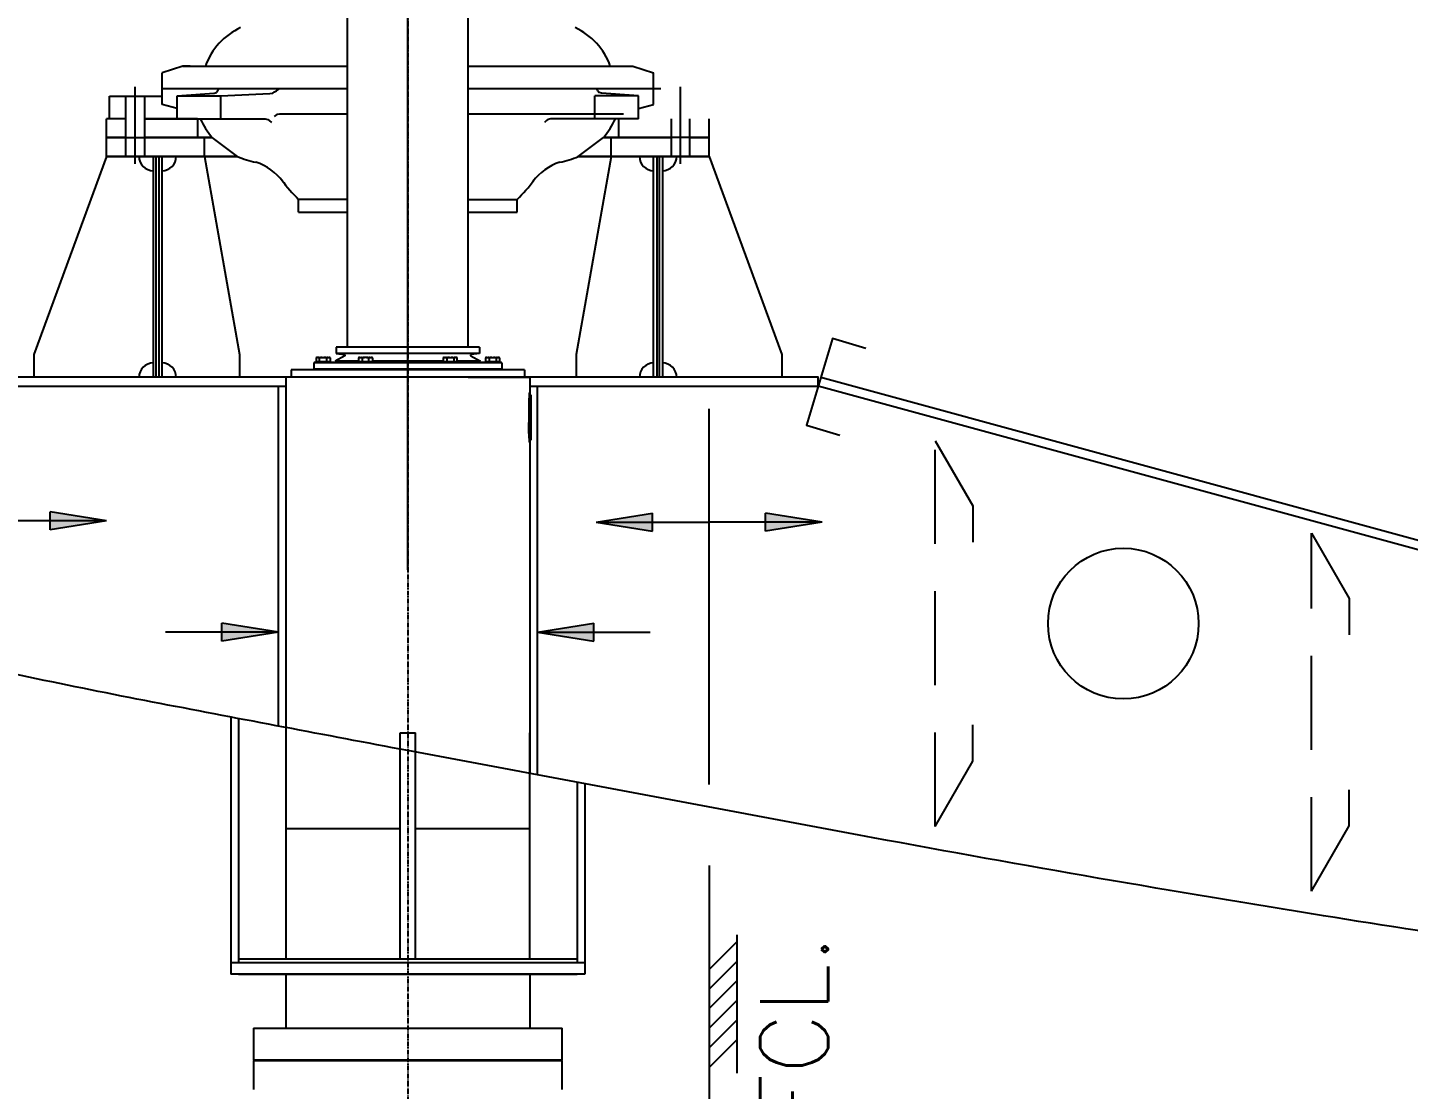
# Model space of a CAD drawing. Extents: x 53504 to 219407, y 25397 to 156081.
# Drawn here: x 168828 to 170662, y 73228 to 74637 of the extents above; entities that cross this region are included whole.
import ezdxf

# ---------------------------------------------------------------- set-up
doc = ezdxf.new("R2010")
doc.units = 0
doc.header["$LTSCALE"] = 250
doc.linetypes.add('DASHED', pattern=[0.75, 0.5, -0.25])
doc.linetypes.add('PHANTOM', pattern=[2.1, 1.25, -0.2, 0.125, -0.2, 0.125, -0.2])
doc.layers.get('0').update_dxf_attribs({"linetype": 'CONTINUOUS'})
for name, color, linetype in [('035', 2, 'CONTINUOUS'), ('S0CO1', 1, 'CONTINUOUS'), ('S0CO2', 2, 'CONTINUOUS'), ('S0CO5', 4, 'CONTINUOUS'), ('S0DA2', 2, 'DASHED'), ('S0DIM', 2, 'CONTINUOUS'), ('S0PH1', 1, 'PHANTOM')]:
    doc.layers.add(name, color=color, linetype=linetype)
doc.styles.add('ROMANS', font='romans', dxfattribs={"height": 100})

# ---------------------------------------------------------------- blocks, each defined once
blk = doc.blocks.new('rorlangskips')
at = {"color": 0, "linetype": 'ByBlock'}
for p, q in [((-80, 2797), (-80, 3342)), ((80, 2797), (80, 3342)), ((-298.79141, 3170), (-326, 3161)), ((-326, 3119), (-326, 3161)), ((-298.79141, 3170), (-80, 3170)), ((-289.25, 3170), (-298.79141, 3170)), ((80, 3170), (298.79141, 3170)), ((289.25, 3170), (298.79141, 3170)), ((298.79141, 3170), (326, 3161)), ((326, 3119), (326, 3161)), ((-326, 3140), (-80, 3140)), ((-252.18645, 3136.91054), (-254.12241, 3134.97457)), ((-252.18645, 3136.91054), (-251.07327, 3140.25009)), ((-179.20063, 3134.15179), (-177.07107, 3135.55536)), ((-177.07107, 3135.55536), (-174.26392, 3136.95894)), ((-174.26392, 3136.95894), (-170.00481, 3140)), ((80, 3140), (336, 3140)), ((252.18645, 3136.91054), (251.07327, 3140.25009)), ((252.18645, 3136.91054), (254.12241, 3134.97457)), ((-306.38024, 3113.7429), (-326, 3119)), ((-306.38024, 3130.23145), (-257.12316, 3133.76459)), ((-306.38024, 3100), (-306.38024, 3130.23145)), ((-306.38024, 3130.23145), (-248.40739, 3130.23145)), ((-257.12316, 3133.76459), (-254.12241, 3134.97457)), ((-248.40739, 3130.23145), (-183.41135, 3133.4258)), ((-248.40739, 3100), (-248.40739, 3130.23145)), ((-183.41135, 3133.4258), (-179.20063, 3134.15179)), ((248.40739, 3100), (248.40739, 3130.23145)), ((306.38024, 3130.23145), (248.40739, 3130.23145)), ((257.12316, 3133.76459), (254.12241, 3134.97457)), ((306.38024, 3130.23145), (257.12316, 3133.76459)), ((306.38024, 3100), (306.38024, 3130.23145)), ((306.38024, 3113.7429), (326, 3119)), ((306.38024, 3113.7429), (326, 3119)), ((-306.38024, 3100), (-189.55803, 3100)), ((-189.55803, 3100), (-185.9765, 3098.91714)), ((-185.9765, 3098.91714), (-184.04054, 3097.56196)), ((-175.7159, 3104.19266), (-177.36147, 3102.83748)), ((-173.77993, 3105.59624), (-175.7159, 3104.19266)), ((-170.38595, 3106.05905), (-173.77993, 3105.59624)), ((-80, 3106.07593), (-170.38595, 3106.05905)), ((286.33456, 3106.14433), (80, 3106.1058)), ((185.9765, 3098.91714), (184.04054, 3097.56196)), ((189.55803, 3100), (185.9765, 3098.91714)), ((306.38024, 3100), (189.55803, 3100)), ((-184.04054, 3097.56196), (-181.23339, 3095.0452)), ((184.04054, 3097.56196), (181.23339, 3095.0452)), ((-226.24318, 3050), (-259.67262, 3075)), ((226.24318, 3050), (259.67262, 3075)), ((-145, 2976), (-145, 2992.74737)), ((-80, 2992.74737), (-145, 2992.74737)), ((80, 2992.74737), (145, 2992.74737)), ((145, 2976), (145, 2992.74737)), ((-145, 2976), (-80, 2976)), ((80, 2976), (145, 2976)), ((95, 2797), (-95, 2797)), ((-95, 2797), (-95, 2788.5)), ((95, 2788.5), (-95, 2788.5)), ((-95, 2788.5), (-84.1135, 2787.1633)), ((95, 2788.5), (84.1134, 2787.1633)), ((95, 2797), (95, 2788.5)), ((-124, 2777), (-125, 2776)), ((125, 2776), (-125, 2776)), ((-125, 2775.9997), (-125, 2767.9998)), ((-124, 2777), (124, 2777)), ((-120.58, 2783.4), (-121.7376, 2782.7318)), ((-121.7376, 2782.7317), (-121.7376, 2777.6)), ((-117.1188, 2777.6), (-121.7376, 2777.6)), ((-120.58, 2783.4), (-119.9953, 2783.4)), ((-118.8612, 2783.4), (-119.9953, 2783.4)), ((-119.815, 2777.6), (-119.815, 2777)), ((-118.8612, 2783.4), (-113.6342, 2783.4)), ((-117.1188, 2777.6), (-117.1188, 2782.7317)), ((-107.8812, 2777.6), (-117.1188, 2777.6)), ((-113.6342, 2783.4), (-111.3658, 2783.4)), ((-111.3658, 2783.4), (-106.1389, 2783.4)), ((-107.8812, 2782.7317), (-107.8812, 2777.6)), ((-103.2624, 2777.6), (-107.8812, 2777.6)), ((-106.1389, 2783.4), (-105.0047, 2783.4)), ((-105.185, 2777), (-105.185, 2777.6)), ((-105.0047, 2783.4), (-104.42, 2783.4)), ((-103.2628, 2782.7319), (-104.42, 2783.4)), ((-103.2624, 2782.7317), (-103.2624, 2777.6)), ((-83.7603, 2785.2909), (-96.5, 2778.413)), ((-65.4876, 2778.413), (-96.5, 2778.413)), ((-96.5, 2778.413), (-95.9966, 2777)), ((-65.4876, 2782.7317), (-65.4876, 2777.6)), ((-60.8688, 2777.6), (-65.4876, 2777.6)), ((-64.33, 2783.4), (-65.4872, 2782.7319)), ((-64.33, 2783.4), (-63.7453, 2783.4)), ((-63.7453, 2783.4), (-62.6112, 2783.4)), ((-63.565, 2777.6), (-63.565, 2777)), ((-62.6112, 2783.4), (-57.3842, 2783.4)), ((-60.8688, 2782.7317), (-60.8688, 2777.6)), ((-51.6312, 2777.6), (-60.8688, 2777.6)), ((-55.1158, 2783.4), (-57.3842, 2783.4)), ((-55.1158, 2783.4), (-49.8889, 2783.4)), ((-51.6312, 2777.6), (-51.6312, 2782.7317)), ((-47.0124, 2777.6), (-51.6312, 2777.6)), ((-49.8889, 2783.4), (-48.7547, 2783.4)), ((-48.935, 2777), (-48.935, 2777.6)), ((-48.7547, 2783.4), (-48.17, 2783.4)), ((-47.0125, 2782.7317), (-48.17, 2783.4)), ((-47.0124, 2782.7317), (-47.0124, 2777.6)), ((47.0124, 2778.413), (-47.0124, 2778.413)), ((47.0124, 2782.7317), (47.0124, 2777.6)), ((51.6312, 2777.6), (47.0124, 2777.6)), ((48.17, 2783.4), (47.0127, 2782.7319)), ((48.17, 2783.4), (48.7547, 2783.4)), ((48.7547, 2783.4), (49.8888, 2783.4)), ((48.935, 2777.6), (48.935, 2777)), ((49.8888, 2783.4), (55.1158, 2783.4)), ((51.6312, 2782.7317), (51.6312, 2777.6)), ((60.8688, 2777.6), (51.6312, 2777.6)), ((55.1158, 2783.4), (57.3842, 2783.4)), ((57.3842, 2783.4), (62.6111, 2783.4)), ((60.8688, 2782.7317), (60.8688, 2777.6)), ((65.4876, 2777.6), (60.8688, 2777.6)), ((63.7453, 2783.4), (62.6111, 2783.4)), ((63.565, 2777), (63.565, 2777.6)), ((63.7453, 2783.4), (64.33, 2783.4)), ((65.4874, 2782.7318), (64.33, 2783.4)), ((65.4876, 2777.6), (65.4876, 2782.7317)), ((96.5, 2778.413), (65.4876, 2778.413)), ((83.7602, 2785.2909), (96.5, 2778.413)), ((96.5, 2778.413), (95.9965, 2777)), ((104.42, 2783.4), (103.2622, 2782.7316)), ((103.2624, 2782.7317), (103.2624, 2777.6)), ((107.8812, 2777.6), (103.2624, 2777.6)), ((104.42, 2783.4), (105.0047, 2783.4)), ((105.0047, 2783.4), (106.1388, 2783.4)), ((105.185, 2777.6), (105.185, 2777)), ((106.1388, 2783.4), (111.3658, 2783.4)), ((107.8812, 2782.7317), (107.8812, 2777.6)), ((117.1188, 2777.6), (107.8812, 2777.6)), ((111.3658, 2783.4), (113.6342, 2783.4)), ((113.6342, 2783.4), (118.8611, 2783.4)), ((117.1188, 2782.7317), (117.1188, 2777.6)), ((121.7376, 2777.6), (117.1188, 2777.6)), ((118.8611, 2783.4), (119.9953, 2783.4)), ((119.815, 2777.6), (119.815, 2777)), ((119.9953, 2783.4), (120.58, 2783.4)), ((121.7377, 2782.7316), (120.58, 2783.4)), ((121.7376, 2782.7317), (121.7376, 2777.6)), ((125, 2776), (124, 2777)), ((125, 2775.9997), (125, 2767.9998)), ((161.95, 2757), (-161.95, 2757)), ((-161.95, 2757), (-161.95, 2285)), ((155, 2767), (-155, 2767)), ((-155, 2767), (-155, 2757.0002)), ((-125, 2768), (125, 2768)), ((-125, 2768), (-124, 2767)), ((125, 2768), (124, 2767)), ((155, 2767), (155, 2757.0002)), ((161.95, 2757), (161.95, 2736.9998)), ((163.95, 2733), (161.5048, 2733)), ((163.95, 2674), (163.95, 2733)), ((161.5046, 2674), (163.95, 2674)), ((161.95, 2670), (161.95, 2285)), ((-161.95, 2285), (-161.95, 1985)), ((-10, 1985), (-10, 2285)), ((-10, 2285), (10, 2285)), ((10, 1985), (10, 2285)), ((161.95, 1985), (161.95, 2285)), ((-161.95, 2158), (-10, 2158)), ((10.0003, 2158), (161.95, 2158)), ((-10.0001, 1985), (-225, 1985)), ((10, 1985), (-10, 1985)), ((225, 1985), (10.0003, 1985)), ((-225, 1965), (225, 1965)), ((-161.95, 1964.9996), (-161.95, 1892.9999)), ((161.95, 1964.9996), (161.95, 1892.9999)), ((-205, 1893), (205, 1893)), ((-205, 1893), (-205, 1851.0004)), ((205, 1851.0004), (205, 1893)), ((-205, 1851), (205, 1851)), ((-204, 1851), (-205, 1850)), ((-205, 1850.0005), (-205, 1812.0005)), ((205, 1850), (-205, 1850)), ((205, 1850), (204, 1851)), ((205, 1812.0005), (205, 1850.0005))]:
    blk.add_line(p, q, dxfattribs=at)
for points in [[(-119.9957, 2783.4002), (-120.0563, 2783.3898, 0.0039418602), (-120.1165, 2783.3785, 0.0040013579), (-120.1765, 2783.3663, 0.0039797873), (-120.2361, 2783.3531, 0.0038602763), (-120.2955, 2783.3391, 0.0037750231), (-120.3546, 2783.3241, 0.0037011178), (-120.4134, 2783.3083, 0.0036303738), (-120.4721, 2783.2917, 0.0035444018), (-120.5305, 2783.2742, 0.0034692967), (-120.5888, 2783.2559, 0.0033878364), (-120.6468, 2783.2368, 0.0033133369), (-120.7048, 2783.2168, 0.003230705), (-120.7626, 2783.1961, 0.0031594434), (-120.8203, 2783.1747, 0.0030852079), (-120.8778, 2783.1524, 0.0030066347), (-120.9353, 2783.1294, 0.0029140184), (-120.9927, 2783.1056, 0.0028668794), (-121.05, 2783.0811, 0.002843875), (-121.1075, 2783.0558, 0.0027017808), (-121.1646, 2783.03, 0.0024707101), (-121.2214, 2783.0035, 0.0026430166), (-121.279, 2782.9759, 0.0030340751), (-121.338, 2782.9468, 0.0022716927), (-121.3935, 2782.919, 0.0008326909), (-121.4435, 2782.8936, 0.0030459402), (-121.508, 2782.8594, 0.0049822652), (-121.6074, 2782.8047, 0.0023796944), (-121.7376, 2782.7319, 0.0012577399)], [(-117.1184, 2782.7319), (-117.176, 2782.7648, 0.002086275), (-117.2335, 2782.797, 0.0020960682), (-117.2909, 2782.8285, 0.0021356576), (-117.3482, 2782.8594, 0.002206361), (-117.4055, 2782.8895, 0.0022677019), (-117.4628, 2782.919, 0.0023268777), (-117.52, 2782.9478, 0.0023860374), (-117.5773, 2782.9759, 0.0024518076), (-117.6345, 2783.0033, 0.0025150146), (-117.6918, 2783.03, 0.0025834969), (-117.7491, 2783.0559, 0.0026481288), (-117.8064, 2783.0811, 0.0027176463), (-117.8637, 2783.1056, 0.0027876822), (-117.9212, 2783.1294, 0.0028677892), (-117.9787, 2783.1524, 0.0029292233), (-118.0363, 2783.1747, 0.0029843569), (-118.094, 2783.1961, 0.0030859652), (-118.1518, 2783.2168, 0.0032386271), (-118.2099, 2783.2368, 0.0032077686), (-118.2679, 2783.2559, 0.0030434102), (-118.3257, 2783.2741, 0.0034713306), (-118.3847, 2783.2917, 0.004304953), (-118.4453, 2783.3087, 0.0032689213), (-118.5023, 2783.3241, 0.0009735441), (-118.5539, 2783.3377, 0.0048740787), (-118.6208, 2783.3531, 0.0087383671), (-118.7247, 2783.3742, 0.004272829), (-118.8614, 2783.4002, 0.0022383392)], [(-113.6346, 2783.4002), (-113.7557, 2783.3898, 0.0020138052), (-113.8763, 2783.3785, 0.0020528203), (-113.9962, 2783.3663, 0.002051612), (-114.1155, 2783.3531, 0.0019997799), (-114.2342, 2783.3391, 0.0019660746), (-114.3524, 2783.3241, 0.001937944), (-114.4701, 2783.3083, 0.0019119894), (-114.5874, 2783.2917, 0.0018775293), (-114.7043, 2783.2742, 0.001849165), (-114.8208, 2783.2559, 0.0018168034), (-114.937, 2783.2368, 0.001788438), (-115.0529, 2783.2168, 0.001754959), (-115.1685, 2783.1961, 0.0017278313), (-115.2839, 2783.1747, 0.0016983271), (-115.399, 2783.1524, 0.0016665342), (-115.514, 2783.1294, 0.0016259801), (-115.6287, 2783.1056, 0.00161086), (-115.7434, 2783.0811, 0.0016088778), (-115.8582, 2783.0558, 0.0015394528), (-115.9725, 2783.03, 0.0014170001), (-116.086, 2783.0035, 0.0015260602), (-116.2013, 2782.9759, 0.001765179), (-116.3194, 2782.9468, 0.0013321862), (-116.4302, 2782.919, 0.0004904), (-116.5303, 2782.8936, 0.0018009038), (-116.6592, 2782.8594, 0.0029842264), (-116.858, 2782.8047, 0.001441806), (-117.1184, 2782.7319, 0.0007660942)], [(-107.881, 2782.7319), (-107.9961, 2782.7648, 0.0012798044), (-108.111, 2782.797, 0.0012775111), (-108.2258, 2782.8285, 0.001292954), (-108.3404, 2782.8594, 0.0013271093), (-108.455, 2782.8895, 0.0013546974), (-108.5695, 2782.919, 0.001380876), (-108.684, 2782.9478, 0.001406205), (-108.7984, 2782.9759, 0.0014353323), (-108.9129, 2783.0033, 0.0014620704), (-109.0273, 2783.03, 0.0014917956), (-109.1419, 2783.0559, 0.0015184079), (-109.2565, 2783.0811, 0.0015477911), (-109.3712, 2783.1056, 0.0015765799), (-109.486, 2783.1294, 0.0016110078), (-109.601, 2783.1524, 0.0016340797), (-109.7162, 2783.1747, 0.0016538577), (-109.8315, 2783.1961, 0.0016985364), (-109.9472, 2783.2168, 0.0017708203), (-110.0634, 2783.2368, 0.0017420488), (-110.1793, 2783.2559, 0.0016428437), (-110.2949, 2783.2741, 0.0018623958), (-110.4128, 2783.2917, 0.0022936921), (-110.5339, 2783.3087, 0.001729458), (-110.6479, 2783.3241, 0.0005133317), (-110.7511, 2783.3377, 0.0025622387), (-110.8849, 2783.3531, 0.0045433942), (-111.0927, 2783.3742, 0.0022024116), (-111.3659, 2783.4002, 0.00114961)], [(-106.1391, 2783.4002), (-106.1997, 2783.3898, 0.0039417227), (-106.26, 2783.3785, 0.0040013774), (-106.3199, 2783.3663, 0.0039799731), (-106.3795, 2783.3531, 0.003860608), (-106.4389, 2783.3391, 0.0037754973), (-106.498, 2783.3241, 0.0037017204), (-106.5569, 2783.3083, 0.0036311024), (-106.6155, 2783.2917, 0.0035452388), (-106.674, 2783.2742, 0.0034702404), (-106.7322, 2783.2559, 0.0033888716), (-106.7903, 2783.2368, 0.0033144613), (-106.8483, 2783.2168, 0.0032319031), (-106.9061, 2783.1961, 0.0031607157), (-106.9637, 2783.1747, 0.0030865413), (-107.0213, 2783.1524, 0.0030080239), (-107.0788, 2783.1294, 0.002915445), (-107.1362, 2783.1056, 0.0028683623), (-107.1935, 2783.0811, 0.0028454201), (-107.2509, 2783.0558, 0.0027033194), (-107.3081, 2783.03, 0.0024721742), (-107.3648, 2783.0035, 0.0026446434), (-107.4225, 2782.9759, 0.0030360183), (-107.4815, 2782.9468, 0.0022732047), (-107.5369, 2782.919, 0.000833256), (-107.587, 2782.8936, 0.0030480434), (-107.6514, 2782.8594, 0.0049858921), (-107.7508, 2782.8047, 0.0023815012), (-107.881, 2782.7319, 0.0012587123)], [(-103.2628, 2782.7319), (-103.3203, 2782.7648, 0.0020888869), (-103.3777, 2782.797, 0.0020986678), (-103.4351, 2782.8285, 0.002138279), (-103.4924, 2782.8594, 0.0022090407), (-103.5497, 2782.8895, 0.0022704238), (-103.6069, 2782.919, 0.0023296369), (-103.6641, 2782.9478, 0.002388829), (-103.7213, 2782.9759, 0.0024546366), (-103.7785, 2783.0033, 0.0025178721), (-103.8357, 2783.03, 0.0025863861), (-103.893, 2783.0559, 0.0026510384), (-103.9502, 2783.0811, 0.0027205787), (-104.0076, 2783.1056, 0.0027906298), (-104.065, 2783.1294, 0.0028707586), (-104.1225, 2783.1524, 0.0029321861), (-104.18, 2783.1747, 0.0029873038), (-104.2377, 2783.1961, 0.0030889317), (-104.2955, 2783.2168, 0.0032416531), (-104.3536, 2783.2368, 0.0032106714), (-104.4115, 2783.2559, 0.0030460801), (-104.4693, 2783.2741, 0.0034742723), (-104.5282, 2783.2917, 0.0043084458), (-104.5888, 2783.3087, 0.0032714438), (-104.6458, 2783.3241, 0.0009742757), (-104.6974, 2783.3377, 0.0048776492), (-104.7643, 2783.3531, 0.0087441078), (-104.8682, 2783.3742, 0.0042753383), (-105.0048, 2783.4002, 0.0022395814)], [(-63.7453, 2783.4002), (-63.8059, 2783.3898, 0.0039415787), (-63.8662, 2783.3785, 0.0040013974), (-63.9261, 2783.3663, 0.0039801667), (-63.9858, 2783.3531, 0.0038609539), (-64.0452, 2783.3391, 0.0037759919), (-64.1043, 2783.3241, 0.0037023491), (-64.1631, 2783.3083, 0.0036318628), (-64.2218, 2783.2917, 0.0035461122), (-64.2803, 2783.2742, 0.0034712254), (-64.3385, 2783.2559, 0.0033899519), (-64.3966, 2783.2368, 0.003315635), (-64.4546, 2783.2168, 0.003233154), (-64.5124, 2783.1961, 0.0031620438), (-64.57, 2783.1747, 0.0030879337), (-64.6276, 2783.1524, 0.0030094742), (-64.6851, 2783.1294, 0.0029169347), (-64.7425, 2783.1056, 0.0028699109), (-64.7998, 2783.0811, 0.0028470336), (-64.8572, 2783.0558, 0.0027049263), (-64.9143, 2783.03, 0.0024737032), (-64.9711, 2783.0035, 0.0026463426), (-65.0288, 2782.9759, 0.0030380479), (-65.0878, 2782.9468, 0.002274784), (-65.1432, 2782.919, 0.0008338463), (-65.1932, 2782.8936, 0.0030502402), (-65.2576, 2782.8594, 0.0049896809), (-65.357, 2782.8047, 0.0023833888), (-65.4872, 2782.7319, 0.0012597282)], [(-60.869, 2782.7319), (-60.9265, 2782.7648, 0.0020871594), (-60.984, 2782.797, 0.0020969684), (-61.0413, 2782.8285, 0.0021365869), (-61.0986, 2782.8594, 0.002207333), (-61.1559, 2782.8895, 0.002268714), (-61.2131, 2782.919, 0.002327929), (-61.2704, 2782.9478, 0.002387129), (-61.3276, 2782.9759, 0.0024529427), (-61.3848, 2783.0033, 0.0025161931), (-61.442, 2783.03, 0.0025847213), (-61.4992, 2783.0559, 0.0026493986), (-61.5565, 2783.0811, 0.0027189637), (-61.6139, 2783.1056, 0.0027890484), (-61.6713, 2783.1294, 0.002869209), (-61.7288, 2783.1524, 0.0029306886), (-61.7863, 2783.1747, 0.0029858638), (-61.844, 2783.1961, 0.003087538), (-61.9018, 2783.2168, 0.003240292), (-61.9599, 2783.2368, 0.0032094318), (-62.0178, 2783.2559, 0.0030449994), (-62.0756, 2783.2741, 0.0034731558), (-62.1345, 2783.2917, 0.0043072328), (-62.1951, 2783.3087, 0.003270664), (-62.252, 2783.3241, 0.0009740646), (-62.3036, 2783.3377, 0.0048766908), (-62.3705, 2783.3531, 0.008743084), (-62.4744, 2783.3742, 0.004275143), (-62.6109, 2783.4002, 0.0022395521)], [(-57.3841, 2783.4002), (-57.5053, 2783.3898, 0.002013237), (-57.6259, 2783.3785, 0.0020522362), (-57.7458, 2783.3663, 0.0020510234), (-57.8652, 2783.3531, 0.0019992018), (-57.9839, 2783.3391, 0.001965502), (-58.1022, 2783.3241, 0.0019373759), (-58.2199, 2783.3083, 0.0019114251), (-58.3373, 2783.2917, 0.001876972), (-58.4542, 2783.2742, 0.0018486128), (-58.5707, 2783.2559, 0.001816258), (-58.6869, 2783.2368, 0.0017878983), (-58.8029, 2783.2168, 0.001754427), (-58.9185, 2783.1961, 0.0017273051), (-59.0339, 2783.1747, 0.0016978079), (-59.1491, 2783.1524, 0.0016660227), (-59.2641, 2783.1294, 0.0016254791), (-59.3788, 2783.1056, 0.001610362), (-59.4936, 2783.0811, 0.0016083789), (-59.6084, 2783.0558, 0.001538974), (-59.7227, 2783.03, 0.0014165582), (-59.8363, 2783.0035, 0.0015255831), (-59.9516, 2782.9759, 0.0017646258), (-60.0697, 2782.9468, 0.0013317678), (-60.1805, 2782.919, 0.0004902457), (-60.2807, 2782.8936, 0.0018003367), (-60.4096, 2782.8594, 0.0029832839), (-60.6084, 2782.8047, 0.0014413494), (-60.869, 2782.7319, 0.0007658514)], [(-51.6316, 2782.7319), (-51.7466, 2782.7648, 0.0012802106), (-51.8615, 2782.797, 0.0012779161), (-51.9762, 2782.8285, 0.0012933633), (-52.0909, 2782.8594, 0.001327529), (-52.2054, 2782.8895, 0.0013551252), (-52.3199, 2782.919, 0.0013813113), (-52.4343, 2782.9478, 0.0014066476), (-52.5487, 2782.9759, 0.0014357831), (-52.6631, 2783.0033, 0.0014625287), (-52.7776, 2783.03, 0.001492262), (-52.8921, 2783.0559, 0.0015188816), (-53.0066, 2783.0811, 0.0015482727), (-53.1213, 2783.1056, 0.001577069), (-53.2361, 2783.1294, 0.001611506), (-53.3511, 2783.1524, 0.0016345832), (-53.4662, 2783.1747, 0.0016543654), (-53.5815, 2783.1961, 0.001699056), (-53.6972, 2783.2168, 0.0017713598), (-53.8133, 2783.2368, 0.001742577), (-53.9292, 2783.2559, 0.0016433397), (-54.0448, 2783.2741, 0.0018629552), (-54.1626, 2783.2917, 0.002294377), (-54.2837, 2783.3087, 0.001729971), (-54.3976, 2783.3241, 0.0005134833), (-54.5008, 2783.3377, 0.0025629934), (-54.6346, 2783.3531, 0.0045447146), (-54.8423, 2783.3742, 0.0022030432), (-55.1155, 2783.4002, 0.0011499378)], [(-49.8887, 2783.4002), (-49.9493, 2783.3898, 0.0039395888), (-50.0096, 2783.3785, 0.0039992103), (-50.0696, 2783.3663, 0.003977819), (-50.1292, 2783.3531, 0.003858522), (-50.1886, 2783.3391, 0.0037734624), (-50.2478, 2783.3241, 0.003699732), (-50.3067, 2783.3083, 0.0036291603), (-50.3654, 2783.2917, 0.0035433519), (-50.4238, 2783.2742, 0.0034684042), (-50.4821, 2783.2559, 0.0033870896), (-50.5402, 2783.2368, 0.003312731), (-50.5982, 2783.2168, 0.0032302286), (-50.6561, 2783.1961, 0.0031590916), (-50.7138, 2783.1747, 0.0030849689), (-50.7714, 2783.1524, 0.0030065056), (-50.8289, 2783.1294, 0.0029139872), (-50.8863, 2783.1056, 0.0028669427), (-50.9437, 2783.0811, 0.0028440261), (-51.0011, 2783.0558, 0.0027020098), (-51.0583, 2783.03, 0.002470989), (-51.1151, 2783.0035, 0.0026433893), (-51.1728, 2782.9759, 0.003034597), (-51.2318, 2782.9468, 0.002272155), (-51.2873, 2782.919, 0.0008328741), (-51.3374, 2782.8936, 0.0030466561), (-51.4018, 2782.8594, 0.0049836763), (-51.5013, 2782.8047, 0.0023804658), (-51.6316, 2782.7319, 0.0012581706)], [(-47.0124, 2782.7319), (-47.0699, 2782.7648, 0.002085506), (-47.1274, 2782.797, 0.0020953419), (-47.1847, 2782.8285, 0.002134967), (-47.2421, 2782.8594, 0.0022056983), (-47.2993, 2782.8895, 0.0022670771), (-47.3566, 2782.919, 0.0023262939), (-47.4138, 2782.9478, 0.0023855017), (-47.471, 2782.9759, 0.0024513208), (-47.5282, 2783.0033, 0.0025145854), (-47.5855, 2783.03, 0.0025831273), (-47.6427, 2783.0559, 0.0026478282), (-47.7, 2783.0811, 0.0027174172), (-47.7573, 2783.1056, 0.0027875341), (-47.8148, 2783.1294, 0.0028677251), (-47.8722, 2783.1524, 0.0029292543), (-47.9298, 2783.1747, 0.0029844846), (-47.9875, 2783.1961, 0.0030862032), (-48.0453, 2783.2168, 0.0032389883), (-48.1033, 2783.2368, 0.0032082441), (-48.1613, 2783.2559, 0.0030439642), (-48.2191, 2783.2741, 0.003472086), (-48.278, 2783.2917, 0.0043060704), (-48.3385, 2783.3087, 0.0032699168), (-48.3955, 2783.3241, 0.0009738622), (-48.4471, 2783.3377, 0.0048757721), (-48.5139, 2783.3531, 0.0087421021), (-48.6178, 2783.3742, 0.0042749553), (-48.7543, 2783.4002, 0.0022395238)], [(48.7546, 2783.4002), (48.694, 2783.3898, 0.0039416671), (48.6337, 2783.3785, 0.0040013852), (48.5738, 2783.3663, 0.0039800479), (48.5141, 2783.3531, 0.0038607414), (48.4547, 2783.3391, 0.0037756881), (48.3956, 2783.3241, 0.003701963), (48.3368, 2783.3083, 0.0036313957), (48.2781, 2783.2917, 0.0035455757), (48.2197, 2783.2742, 0.0034706203), (48.1614, 2783.2559, 0.0033892881), (48.1033, 2783.2368, 0.003314914), (48.0454, 2783.2168, 0.0032323856), (47.9876, 2783.1961, 0.0031612279), (47.9299, 2783.1747, 0.0030870782), (47.8723, 2783.1524, 0.0030085831), (47.8148, 2783.1294, 0.0029160194), (47.7575, 2783.1056, 0.0028689594), (47.7001, 2783.0811, 0.0028460422), (47.6427, 2783.0558, 0.002703939), (47.5856, 2783.03, 0.0024727638), (47.5288, 2783.0035, 0.0026452986), (47.4712, 2782.9759, 0.0030368009), (47.4121, 2782.9468, 0.0022738137), (47.3568, 2782.919, 0.0008334837), (47.3067, 2782.8936, 0.0030488904), (47.2423, 2782.8594, 0.004987353), (47.1429, 2782.8047, 0.002382229), (47.0127, 2782.7319, 0.001259104)], [(51.6309, 2782.7319), (51.5734, 2782.7648, 0.0020882207), (51.5159, 2782.797, 0.0020980123), (51.4586, 2782.8285, 0.0021376263), (51.4013, 2782.8594, 0.002208382), (51.344, 2782.8895, 0.0022697643), (51.2868, 2782.919, 0.0023289781), (51.2295, 2782.9478, 0.0023881733), (51.1723, 2782.9759, 0.0024539832), (51.1151, 2783.0033, 0.0025172247), (51.0579, 2783.03, 0.0025857441), (51.0007, 2783.0559, 0.002650406), (50.9434, 2783.0811, 0.0027199559), (50.8861, 2783.1056, 0.00279002), (50.8287, 2783.1294, 0.002870161), (50.7712, 2783.1524, 0.0029316087), (50.7136, 2783.1747, 0.0029867484), (50.656, 2783.1961, 0.0030883942), (50.5981, 2783.2168, 0.0032411283), (50.5401, 2783.2368, 0.0032101934), (50.4821, 2783.2559, 0.0030456634), (50.4243, 2783.2741, 0.0034738419), (50.3654, 2783.2917, 0.004307978), (50.3048, 2783.3087, 0.0032711431), (50.2479, 2783.3241, 0.0009741942), (50.1963, 2783.3377, 0.0048772798), (50.1294, 2783.3531, 0.008743713), (50.0255, 2783.3742, 0.004275263), (49.8889, 2783.4002, 0.0022395702)], [(55.1157, 2783.4002), (54.9945, 2783.3898, 0.0020132664), (54.874, 2783.3785, 0.0020522408), (54.7541, 2783.3663, 0.0020510011), (54.6347, 2783.3531, 0.0019991552), (54.516, 2783.3391, 0.0019654314), (54.3977, 2783.3241, 0.0019372832), (54.28, 2783.3083, 0.0019113106), (54.1627, 2783.2917, 0.0018768377), (54.0457, 2783.2742, 0.0018484587), (53.9292, 2783.2559, 0.0018160864), (53.813, 2783.2368, 0.0017877091), (53.6971, 2783.2168, 0.0017542226), (53.5814, 2783.1961, 0.001727085), (53.466, 2783.1747, 0.0016975739), (53.3509, 2783.1524, 0.0016657756), (53.2359, 2783.1294, 0.001625222), (53.1211, 2783.1056, 0.0016100911), (53.0063, 2783.0811, 0.0016080929), (52.8915, 2783.0558, 0.0015386852), (52.7772, 2783.03, 0.0014162801), (52.6636, 2783.0035, 0.0015252701), (52.5483, 2782.9759, 0.0017642466), (52.4302, 2782.9468, 0.0013314682), (52.3194, 2782.919, 0.0004901329), (52.2192, 2782.8936, 0.0017999137), (52.0903, 2782.8594, 0.0029825366), (51.8914, 2782.8047, 0.0014409692), (51.6309, 2782.7319, 0.0007656448)], [(60.8683, 2782.7319), (60.7533, 2782.7648, 0.0012805673), (60.6384, 2782.797, 0.001278263), (60.5237, 2782.8285, 0.0012937044), (60.409, 2782.8594, 0.001327869), (60.2945, 2782.8895, 0.0013554613), (60.18, 2782.919, 0.001381643), (60.0656, 2782.9478, 0.0014069734), (59.9512, 2782.9759, 0.0014361039), (59.8368, 2783.0033, 0.0014628424), (59.7224, 2783.03, 0.0014925692), (59.6079, 2783.0559, 0.0015191801), (59.4933, 2783.0811, 0.001548563), (59.3786, 2783.1056, 0.0015773493), (59.2638, 2783.1294, 0.0016117771), (59.1489, 2783.1524, 0.0016348419), (59.0337, 2783.1747, 0.001654611), (58.9184, 2783.1961, 0.0016992903), (58.8028, 2783.2168, 0.0017715856), (58.6866, 2783.2368, 0.0017427797), (58.5707, 2783.2559, 0.001643514), (58.4552, 2783.2741, 0.0018631329), (58.3373, 2783.2917, 0.0022945667), (58.2162, 2783.3087, 0.0017300903), (58.1023, 2783.3241, 0.0005135153), (57.9991, 2783.3377, 0.002563137), (57.8653, 2783.3531, 0.0045448582), (57.6575, 2783.3742, 0.0022030653), (57.3844, 2783.4002, 0.001149938)], [(62.6112, 2783.4002), (62.5506, 2783.3898, 0.003939677), (62.4903, 2783.3785, 0.0039991979), (62.4303, 2783.3663, 0.0039777), (62.3707, 2783.3531, 0.0038583094), (62.3113, 2783.3391, 0.0037731587), (62.2521, 2783.3241, 0.0036993459), (62.1932, 2783.3083, 0.0036286934), (62.1346, 2783.2917, 0.0035428156), (62.0761, 2783.2742, 0.0034677996), (62.0178, 2783.2559, 0.0033864263), (61.9597, 2783.2368, 0.0033120104), (61.9017, 2783.2168, 0.0032294608), (61.8439, 2783.1961, 0.0031582762), (61.7862, 2783.1747, 0.0030841142), (61.7286, 2783.1524, 0.0030056153), (61.671, 2783.1294, 0.002913073), (61.6136, 2783.1056, 0.0028659923), (61.5562, 2783.0811, 0.002843036), (61.4988, 2783.0558, 0.0027010237), (61.4416, 2783.03, 0.0024700507), (61.3848, 2783.0035, 0.0026423468), (61.3271, 2782.9759, 0.0030333516), (61.2681, 2782.9468, 0.0022711859), (61.2126, 2782.919, 0.000832512), (61.1625, 2782.8936, 0.0030453081), (61.0981, 2782.8594, 0.0049813517), (60.9986, 2782.8047, 0.0023793076), (60.8683, 2782.7319, 0.0012575472)], [(65.4875, 2782.7319), (65.43, 2782.7648, 0.0020865666), (65.3725, 2782.797, 0.0020963851), (65.3151, 2782.8285, 0.002136006), (65.2578, 2782.8594, 0.002206747), (65.2006, 2782.8895, 0.002268127), (65.1433, 2782.919, 0.0023273427), (65.0861, 2782.9478, 0.0023865456), (65.0289, 2782.9759, 0.002452361), (64.9717, 2783.0033, 0.0025156167), (64.9145, 2783.03, 0.0025841499), (64.8572, 2783.0559, 0.0026488356), (64.7999, 2783.0811, 0.0027184092), (64.7426, 2783.1056, 0.0027885054), (64.6852, 2783.1294, 0.002868677), (64.6277, 2783.1524, 0.0029301743), (64.5701, 2783.1747, 0.0029853692), (64.5125, 2783.1961, 0.0030870596), (64.4546, 2783.2168, 0.0032398247), (64.3966, 2783.2368, 0.003209006), (64.3386, 2783.2559, 0.0030446283), (64.2808, 2783.2741, 0.0034727722), (64.2219, 2783.2917, 0.0043068161), (64.1614, 2783.3087, 0.0032703961), (64.1044, 2783.3241, 0.000973992), (64.0528, 2783.3377, 0.0048763616), (63.986, 2783.3531, 0.008742732), (63.8821, 2783.3742, 0.0042750758), (63.7455, 2783.4002, 0.002239542)], [(105.005, 2783.4002), (104.9444, 2783.3898, 0.0039395336), (104.8841, 2783.3785, 0.0039992187), (104.8241, 2783.3663, 0.0039778943), (104.7644, 2783.3531, 0.003858656), (104.705, 2783.3391, 0.003773654), (104.6459, 2783.3241, 0.0036999754), (104.587, 2783.3083, 0.0036294547), (104.5283, 2783.2917, 0.0035436899), (104.4698, 2783.2742, 0.0034687853), (104.4115, 2783.2559, 0.0033875076), (104.3534, 2783.2368, 0.003313185), (104.2954, 2783.2168, 0.0032307123), (104.2376, 2783.1961, 0.0031596051), (104.1799, 2783.1747, 0.0030855072), (104.1223, 2783.1524, 0.0030070664), (104.0648, 2783.1294, 0.0029145632), (104.0073, 2783.1056, 0.0028675413), (103.9499, 2783.0811, 0.00284465), (103.8925, 2783.0558, 0.002702631), (103.8354, 2783.03, 0.0024715801), (103.7786, 2783.0035, 0.0026440463), (103.7209, 2782.9759, 0.0030353817), (103.6618, 2782.9468, 0.0022727656), (103.6064, 2782.919, 0.0008331023), (103.5563, 2782.8936, 0.0030475054), (103.4918, 2782.8594, 0.004985141), (103.3924, 2782.8047, 0.0023811954), (103.2621, 2782.7319, 0.0012585633)], [(107.8813, 2782.7319), (107.8238, 2782.7648, 0.0020883959), (107.7663, 2782.797, 0.0020981547), (107.7089, 2782.8285, 0.0021377351), (107.6516, 2782.8594, 0.0022084574), (107.5943, 2782.8895, 0.002269801), (107.537, 2782.919, 0.0023289746), (107.4798, 2782.9478, 0.0023881244), (107.4226, 2782.9759, 0.0024538872), (107.3653, 2783.0033, 0.002517076), (107.3081, 2783.03, 0.0025855406), (107.2508, 2783.0559, 0.002650142), (107.1935, 2783.0811, 0.002719629), (107.1361, 2783.1056, 0.0027896234), (107.0787, 2783.1294, 0.0028696913), (107.0212, 2783.1524, 0.0029310617), (106.9636, 2783.1747, 0.0029861244), (106.9059, 2783.1961, 0.003087676), (106.848, 2783.2168, 0.0032402979), (106.7899, 2783.2368, 0.0032092903), (106.7319, 2783.2559, 0.0030447367), (106.6741, 2783.2741, 0.0034727011), (106.6151, 2783.2917, 0.0043064418), (106.5545, 2783.3087, 0.0032698784), (106.4975, 2783.3241, 0.0009738031), (106.4459, 2783.3377, 0.004875255), (106.379, 2783.3531, 0.0087396236), (106.275, 2783.3742, 0.0042730687), (106.1383, 2783.4002, 0.0022383752)], [(111.3662, 2783.4002), (111.2449, 2783.3898, 0.0020131726), (111.1243, 2783.3785, 0.0020522263), (111.0044, 2783.3663, 0.0020510723), (110.8851, 2783.3531, 0.0019993036), (110.7663, 2783.3391, 0.0019656562), (110.648, 2783.3241, 0.0019375784), (110.5303, 2783.3083, 0.0019116762), (110.4129, 2783.2917, 0.0018772659), (110.296, 2783.2742, 0.00184895), (110.1794, 2783.2559, 0.0018166336), (110.0632, 2783.2368, 0.0017883126), (109.9473, 2783.2168, 0.0017548747), (109.8317, 2783.1961, 0.0017277871), (109.7163, 2783.1747, 0.00169832), (109.6011, 2783.1524, 0.0016665637), (109.4861, 2783.1294, 0.0016260421), (109.3713, 2783.1056, 0.0016109551), (109.2566, 2783.0811, 0.001609005), (109.1417, 2783.0558, 0.0015396061), (109.0274, 2783.03, 0.0014171673), (108.9139, 2783.0035, 0.0015262687), (108.7985, 2782.9759, 0.0017654562), (108.6805, 2782.9468, 0.0013324237), (108.5697, 2782.919, 0.0004904928), (108.4695, 2782.8936, 0.001801263), (108.3406, 2782.8594, 0.0029849206), (108.1418, 2782.8047, 0.0014421823), (107.8813, 2782.7319, 0.0007663042)], [(117.1187, 2782.7319), (117.0037, 2782.7648, 0.0012805177), (116.8888, 2782.797, 0.0012782043), (116.774, 2782.8285, 0.0012936358), (116.6594, 2782.8594, 0.001327789), (116.5448, 2782.8895, 0.0013553694), (116.4303, 2782.919, 0.001381539), (116.3159, 2782.9478, 0.0014068566), (116.2014, 2782.9759, 0.0014359734), (116.087, 2783.0033, 0.0014626976), (115.9725, 2783.03, 0.0014924096), (115.858, 2783.0559, 0.0015190048), (115.7434, 2783.0811, 0.0015483713), (115.6287, 2783.1056, 0.0015771404), (115.5139, 2783.1294, 0.00161155), (115.3988, 2783.1524, 0.0016345966), (115.2837, 2783.1747, 0.0016543482), (115.1684, 2783.1961, 0.0016990048), (115.0527, 2783.2168, 0.0017712717), (114.9365, 2783.2368, 0.0017424539), (114.8205, 2783.2559, 0.0016431921), (114.7049, 2783.2741, 0.0018627508), (114.587, 2783.2917, 0.002294071), (114.4659, 2783.3087, 0.0017296968), (114.3519, 2783.3241, 0.0005133956), (114.2487, 2783.3377, 0.0025625256), (114.1149, 2783.3531, 0.0045436816), (113.9071, 2783.3742, 0.0022024557), (113.6338, 2783.4002, 0.0011496106)], [(118.8606, 2783.4002), (118.8001, 2783.3898, 0.0039418991), (118.7398, 2783.3785, 0.0040013522), (118.6799, 2783.3663, 0.0039797347), (118.6203, 2783.3531, 0.0038601824), (118.5609, 2783.3391, 0.003774889), (118.5018, 2783.3241, 0.0037009471), (118.4429, 2783.3083, 0.0036301674), (118.3843, 2783.2917, 0.0035441648), (118.3259, 2783.2742, 0.0034690296), (118.2676, 2783.2559, 0.0033875436), (118.2095, 2783.2368, 0.0033130187), (118.1516, 2783.2168, 0.003230366), (118.0938, 2783.1961, 0.0031590836), (118.0361, 2783.1747, 0.0030848306), (117.9785, 2783.1524, 0.0030062416), (117.9211, 2783.1294, 0.0029136148), (117.8637, 2783.1056, 0.00286646), (117.8063, 2783.0811, 0.002843438), (117.7489, 2783.0558, 0.0027013453), (117.6918, 2783.03, 0.002470296), (117.635, 2783.0035, 0.0026425563), (117.5773, 2782.9759, 0.0030335254), (117.5183, 2782.9468, 0.002271265), (117.4629, 2782.919, 0.000832531), (117.4128, 2782.8936, 0.0030453453), (117.3484, 2782.8594, 0.0049812394), (117.249, 2782.8047, 0.0023791834), (117.1187, 2782.7319, 0.0012574648)], [(121.7379, 2782.7319), (121.6804, 2782.7648, 0.0020867424), (121.6229, 2782.797, 0.0020965281), (121.5655, 2782.8285, 0.0021361154), (121.5082, 2782.8594, 0.002206823), (121.4509, 2782.8895, 0.0022681646), (121.3936, 2782.919, 0.0023273399), (121.3363, 2782.9478, 0.0023864974), (121.2791, 2782.9759, 0.002452266), (121.2219, 2783.0033, 0.002515469), (121.1646, 2783.03, 0.0025839473), (121.1073, 2783.0559, 0.0026485726), (121.05, 2783.0811, 0.0027180834), (120.9926, 2783.1056, 0.0027881102), (120.9352, 2783.1294, 0.0028682086), (120.8777, 2783.1524, 0.0029296287), (120.8201, 2783.1747, 0.0029847466), (120.7624, 2783.1961, 0.0030863424), (120.7045, 2783.2168, 0.0032389956), (120.6464, 2783.2368, 0.0032081041), (120.5884, 2783.2559, 0.0030437028), (120.5306, 2783.2741, 0.0034716329), (120.4717, 2783.2917, 0.0043052813), (120.4111, 2783.3087, 0.0032691326), (120.3541, 2783.3241, 0.0009736012), (120.3025, 2783.3377, 0.0048743381), (120.2356, 2783.3531, 0.0087386446), (120.1316, 2783.3742, 0.004272882), (119.995, 2783.4002, 0.0022383473)]]:
    blk.add_lwpolyline(points, format="xyb", dxfattribs=at)
for centre, radius, start, end in [((-185, 3140), 89, 114.56532, 160.30101), ((185, 3140), 89, 19.698989, 65.434682), ((-185, 3140), 99, 203.83101, 221.03847), ((185, 3140), 99, 318.96153, 336.16899), ((-185, 3140), 99, 245.38002, 260.29265), ((185, 3140), 99, 279.70735, 294.61998), ((-225.53836, 2971.30915), 75, 37.39937, 71.461699), ((225.53836, 2971.30915), 75, 108.5383, 142.60063), ((-2.35671, 3138.58595), 204, 215.97658, 225.6346), ((2.35671, 3138.58595), 204, 314.3654, 324.02342), ((-84.2354, 2786.1708), 1, 298.36343, 83), ((84.2353, 2786.1708), 1, 97, 241.63657)]:
    blk.add_arc(centre, radius, start, end, dxfattribs=at)
for points, knots in [([(161.4731, 2674.3221), (161.6265, 2672.7392), (161.7642, 2671.5501), (161.9151, 2670.2771), (161.95, 2670), (161.95, 2670), (161.95, 2670), (161.9216, 2670.2262), (161.7727, 2671.4728), (161.5984, 2672.9583), (161.1999, 2677.2488), (160.9838, 2680.0929), (160.7936, 2684.6483), (160.752, 2686.0637), (160.7073, 2688.943), (160.7043, 2690.3976), (160.7373, 2693.2825), (160.7732, 2694.7036), (160.8766, 2697.4391), (160.9434, 2698.7465), (161.1841, 2729.6298), (161.3899, 2731.8926), (161.6813, 2734.7294), (161.782, 2735.5996), (161.9151, 2736.723), (161.95, 2737), (161.95, 2736.9998)], [1.5736281, 1.5736281, 1.5736281, 1.5736281, 1.817059, 1.817059, 2, 2, 2, 2.0827161, 2.0827161, 2.2304992, 2.2304992, 2.3916591, 2.3916591, 2.4606895, 2.4606895, 2.5296886, 2.5296886, 2.5984867, 2.5984867, 2.6663366, 2.6663366, 2.8119176, 2.8119176, 2.9085554, 2.9085554, 3, 3, 3, 3]), ([(161.95, 2736.9998), (161.95, 2737), (161.9178, 2736.7447), (161.8098, 2735.8355), (161.7443, 2735.2734), (161.6495, 2734.4007), (161.631, 2734.2291), (161.6121, 2734.0501)], [0, 0, 0, 0, 0.17576252, 0.17576252, 0.31685165, 0.31685165, 0.3495352, 0.3495352, 0.3495352, 0.3495352])]:
    blk.add_open_spline(points, degree=3, knots=knots, dxfattribs=at)
at = {"layer": 'S0CO1'}
blk.add_line((0, 2501.42396), (0, 3428.1123), dxfattribs=at)
blk = doc.blocks.new('ST10005')
at = {"color": 1}
for p, q in [((0, 0), (2, 0.317)), ((0, 0), (2, -0.317)), ((0, 0), (4, 0)), ((2, 0.317), (2, -0.317))]:
    blk.add_line(p, q, dxfattribs=at)
blk.add_solid([(0, 0), (2, 0.317), (0, 0), (2, -0.317)], dxfattribs=at)
blk = doc.blocks.new('*X7')
at = {"color": 0}
for p, q in [((13410.3, 17177.2), (13450.3, 17217.2)), ((13438.6, 17177.2), (13478.6, 17217.2)), ((13466.9, 17177.2), (13506.9, 17217.2)), ((13495.2, 17177.2), (13535.2, 17217.2)), ((13523.5, 17177.2), (13563.5, 17217.2)), ((13551.8, 17177.2), (13591.8, 17217.2))]:
    blk.add_line(p, q, dxfattribs=at)
blk = doc.blocks.new('TYKK')
at = {"layer": 'S0CO1'}
for p, q in [((-2.04, 0.816), (2.04, 0.816)), ((-2.04, 0), (2.04, 0))]:
    blk.add_line(p, q, dxfattribs=at)
at = {"layer": 'S0CO1', "xscale": 0.0204, "yscale": 0.0204, "zscale": 0.0204}
blk.add_blockref('*X7', (-275.405, -350.414), dxfattribs=at)

msp = doc.modelspace()

# ---------------------------------------------------------------- linework, layer by layer
at = {"layer": '035', "color": 0}
for p, q in [((168937.047, 74546.049), (168945.518, 74546.049)), ((168937.047, 74516.049), (168937.047, 74546.049)), ((168945.518, 74546.049), (168958.547, 74546.049)), ((168958.547, 74516.049), (168958.547, 74546.049)), ((168958.547, 74546.049), (168983.547, 74546.049)), ((168983.547, 74546.049), (168983.547, 74516.049)), ((168983.547, 74546.049), (168993.801, 74546.049)), ((168993.801, 74546.049), (169007.047, 74546.049)), ((168933.047, 74466.049), (168933.047, 74516.049)), ((168958.547, 74516.049), (168933.047, 74516.049)), ((168958.547, 74491.049), (168958.547, 74516.049)), ((168983.547, 74516.049), (169057.487, 74516.049)), ((168983.547, 74516.049), (168983.547, 74491.049)), ((168996.263, 74516.049), (168983.547, 74516.049)), ((169007.047, 74516.049), (168996.263, 74516.049)), ((169053.557, 74516.049), (169007.047, 74516.049)), ((169053.557, 74516.049), (169053.557, 74491.049)), ((169612.537, 74516.049), (169612.537, 74491.049)), ((169682.547, 74516.049), (169682.547, 74491.049)), ((169707.547, 74491.049), (169707.547, 74516.049)), ((169733.047, 74466.049), (169733.047, 74516.049)), ((168958.547, 74491.049), (168933.047, 74491.049)), ((168933.047, 74466.049), (168933.047, 74491.049)), ((168933.047, 74491.049), (169063.047, 74491.049)), ((168958.547, 74466.049), (168958.547, 74491.049)), ((168983.547, 74491.049), (168983.547, 74466.049)), ((169053.557, 74491.049), (168983.547, 74491.049)), ((169063.047, 74491.049), (169053.557, 74491.049)), ((169063.047, 74466.049), (169063.047, 74491.049)), ((169073.374, 74491.049), (169063.047, 74491.049)), ((169063.047, 74466.049), (169063.047, 74491.049)), ((169063.047, 74491.049), (169073.374, 74491.049)), ((169592.719, 74491.049), (169603.047, 74491.049)), ((169603.047, 74491.049), (169592.719, 74491.049)), ((169603.047, 74466.049), (169603.047, 74491.049)), ((169603.047, 74491.049), (169612.537, 74491.049)), ((169603.047, 74466.049), (169603.047, 74491.049)), ((169733.047, 74491.049), (169603.047, 74491.049)), ((169612.537, 74491.049), (169682.547, 74491.049)), ((169682.547, 74491.049), (169682.547, 74466.049)), ((169707.547, 74466.049), (169707.547, 74491.049)), ((169707.547, 74491.049), (169733.047, 74491.049)), ((169733.047, 74466.049), (169733.047, 74491.049)), ((168933.047, 74466.049), (168836.583, 74203.049)), ((168958.547, 74466.049), (168933.047, 74466.049)), ((168933.047, 74466.049), (169063.047, 74466.049)), ((168983.547, 74466.049), (168958.547, 74466.049)), ((169063.047, 74466.049), (168983.547, 74466.049)), ((168995.047, 74466.049), (168995.047, 74173.049)), ((169007.047, 74173.049), (169007.047, 74466.049)), ((169106.803, 74466.049), (169063.047, 74466.049)), ((169063.047, 74466.049), (169106.803, 74466.049)), ((169063.047, 74466.049), (169109.592, 74203.049)), ((169603.047, 74466.049), (169556.502, 74203.049)), ((169559.29, 74466.049), (169603.047, 74466.049)), ((169603.047, 74466.049), (169559.29, 74466.049)), ((169603.047, 74466.049), (169682.547, 74466.049)), ((169733.047, 74466.049), (169603.047, 74466.049)), ((169659.047, 74173.049), (169659.047, 74466.049)), ((169671.047, 74466.049), (169671.047, 74173.049)), ((169682.547, 74466.049), (169707.547, 74466.049)), ((169707.547, 74466.049), (169733.047, 74466.049)), ((169733.047, 74466.049), (169829.51, 74203.049)), ((168836.583, 74203.049), (168836.583, 74173.049)), ((169109.592, 74203.049), (169109.592, 74173.049)), ((169556.502, 74203.049), (169556.502, 74173.049)), ((169829.51, 74203.049), (169829.51, 74173.049))]:
    msp.add_line(p, q, dxfattribs=at)
for centre, start, end in [((168995.047, 74466.049), 180, 270), ((169006.621, 74466.049), 270, 0), ((169659.472, 74466.049), 180, 270), ((169671.047, 74466.049), 270, 0), ((168995.047, 74173.049), 90, 180), ((169006.621, 74173.049), 0, 90), ((169659.472, 74173.049), 90, 180), ((169671.047, 74173.049), 0, 90)]:
    msp.add_arc(centre, 18.946, start, end, dxfattribs=at)
at = {"layer": 'S0CO1', "color": 0}
for p, q in [((168998.813, 74173.012), (168998.813, 74465.428)), ((169002.422, 74465.428), (169002.422, 74174.816)), ((169663.671, 74465.428), (169663.671, 74174.816)), ((169667.281, 74173.012), (169667.281, 74465.428))]:
    msp.add_line(p, q, dxfattribs=at)
for points in [[(169941.296, 74210.986), (169897.003, 74224.268), (169862.537, 74109.324), (169906.83, 74096.042)], [(171973.047, 73846.211), (171033.047, 73846.211), (169878.047, 74161.049)], [(171973.047, 73858.211), (171034.807, 73858.211), (169881.493, 74172.543)], [(170033.047, 74088.798), (170083.047, 74002.195), (170083.047, 73954.037)], [(170533.047, 73966.134), (170583.047, 73879.531), (170583.047, 73831.373)], [(170033.047, 73576.823), (170083.047, 73663.425), (170083.047, 73711.583)], [(170533.047, 73490.964), (170583.047, 73577.567), (170583.047, 73625.725)]]:
    msp.add_lwpolyline(points, dxfattribs=at)
msp.add_circle((170283.047, 73846.095), 100, dxfattribs=at)
at = {"layer": 'S0CO2', "color": 0}
for p, q in [((169161.097, 73710.077), (169161.097, 74161.049)), ((169253.047, 74173.049), (169171.097, 74173.049)), ((169171.097, 74173.049), (169171.097, 73708.179)), ((169413.047, 74173.049), (169494.997, 74173.049)), ((169494.997, 74173.049), (169494.997, 73647.303)), ((169504.997, 73645.431), (169504.997, 74161.049)), ((169098.047, 73722.076), (169098.047, 73381.049)), ((169108.047, 73720.17), (169108.047, 73396.049)), ((169558.047, 73635.498), (169558.047, 73396.049)), ((169568.047, 73633.626), (169568.047, 73381.049)), ((169568.047, 73396.049), (169098.047, 73396.049)), ((169568.047, 73381.049), (169098.047, 73381.049))]:
    msp.add_line(p, q, dxfattribs=at)
for points in [[(169171.097, 74173.049), (168728.047, 74173.049), (168728.047, 74161.049), (169171.097, 74161.049)], [(169494.997, 74161.049), (169878.047, 74161.049), (169878.047, 74173.049), (169494.997, 74173.049)]]:
    msp.add_lwpolyline(points, dxfattribs=at)
at = {"layer": 'S0CO5', "color": 0}
msp.add_line((169733.047, 73632.733), (169733.047, 74131.049), dxfattribs=at)
msp.add_lwpolyline([(172033.047, 73244.232), (171933.047, 73244.133, -0.002307), (171533.047, 73304.786), (171283.06, 73344.328, 0.001231), (171033.047, 73383.703), (170782.99, 73421.968, -0.002418), (170533.046, 73460.964, -0.006276), (169932.347, 73565.419), (169333.047, 73677.624, -0.001073), (169004.156, 73740.045, -0.008304), (168676.49, 73808.604, -0.011927), (168351.913, 73890.349, -0.019183), (168033.047, 73992.116, -0.010623), (167901.385, 74042.963, -0.017778), (167772.822, 74101.203, -0.021351), (167649.239, 74169.292, -0.028506), (167533.047, 74249.344, -0.037503), (167416.895, 74354.393, -0.053094), (167321.56, 74478.64, -0.06083), (167256.831, 74620.941, -0.076496), (167233.047, 74775.45), (167233.046, 76616.049)], format="xyb", dxfattribs=at)
at = {"layer": 'S0DA2', "color": 0}
for p, q in [((170033.047, 73576.823), (170033.047, 74088.798)), ((170533.047, 73490.964), (170533.047, 73966.134))]:
    msp.add_line(p, q, dxfattribs=at)
at = {"layer": 'S0DIM', "color": 0}
msp.add_line((169733.047, 73524.957), (169733.047, 72745.981), dxfattribs=at)
at = {"layer": 'S0PH1', "color": 0, "ltscale": 0.02}
msp.add_line((169333.047, 75065.721), (169333.047, 70605.808), dxfattribs=at)
at = {"layer": 'S0PH1', "color": 0}
for p, q in [((168971.047, 74456.124), (168971.047, 74558.358)), ((169695.047, 74456.124), (169695.047, 74558.358))]:
    msp.add_line(p, q, dxfattribs=at)

# ---------------------------------------------------------------- block references
at = {"layer": 'S0CO1', "color": 0}
msp.add_blockref('rorlangskips', (169333.047, 71416.049), dxfattribs=at)
at = {"layer": 'S0CO1', "color": 0, "yscale": 37.5, "zscale": 37.5, "rotation": 180}
for p, xscale in [((168933.047, 73982.558), 37.5), ((169583.047, 73980.881), -37.5), ((169883.047, 73980.881), 37.5), ((169161.097, 73834.858), 37.5), ((169504.997, 73834.858), -37.5)]:
    msp.add_blockref('ST10005', p, dxfattribs=dict(at, xscale=xscale))
at = {"layer": 'S0DIM', "color": 0, "extrusion": (0, 0, -1), "xscale": 45, "yscale": 45, "zscale": -45, "rotation": 270}
msp.add_blockref('TYKK', (-169769.767, 73341.326), dxfattribs=at)

# ---------------------------------------------------------------- texts
at = {"layer": 'S0DIM', "color": 0, "style": 'ROMANS', "text_generation_flag": 6}
msp.add_text('2300 FCL.', height=90, rotation=270, dxfattribs=at).set_placement((169891.018, 72808.473))

doc.saveas('drawing.dxf')
